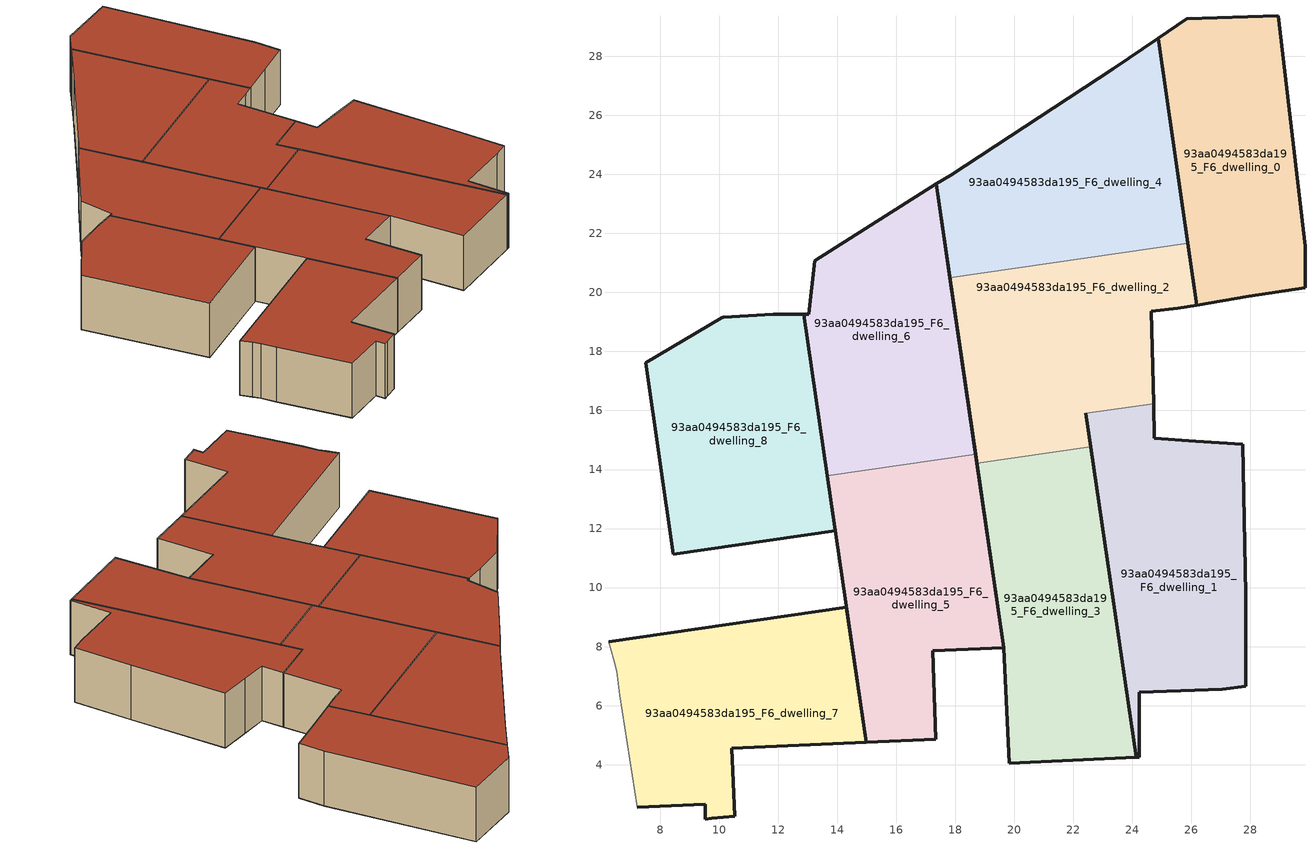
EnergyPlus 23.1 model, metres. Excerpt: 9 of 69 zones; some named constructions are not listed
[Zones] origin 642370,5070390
93aa0494583da195_F6_dwelling_0
 floor to 93aa0494583da195_F5_dwelling_0 (EU_floor_Construction): 29.85,20.16 29.85,21.56 28.95,29.37 25.85,29.27 24.87,28.61 26.19,19.57 27.95,19.86 z18
 wall outside (EU_wall_Construction): 29.85,21.56 29.85,20.16 27.95,19.86 26.19,19.57 24.87,28.61 25.85,29.27 28.95,29.37 29.85,21.56 z18:21
 roof outside (EU_roof_Construction): 28.95,29.37 29.85,21.56 29.85,20.16 27.95,19.86 26.19,19.57 24.87,28.61 25.85,29.27 z21
93aa0494583da195_F6_dwelling_1
 floor to 93aa0494583da195_F5_dwelling_1 (EU_floor_Construction): 27.84,6.65 27.85,9.75 27.75,14.86 26.15,14.96 24.74,15.06 24.72,16.23 22.43,15.9 24.12,4.25 24.24,4.25 24.24,6.45 27.04,6.55 z18
 wall outside (EU_wall_Construction): 24.72,16.23 24.74,15.06 26.15,14.96 27.75,14.86 27.85,9.75 27.84,6.65 27.04,6.55 24.24,6.45 24.24,4.25 24.12,4.25 22.43,15.9 z18:21
 wall to 93aa0494583da195_F6_dwelling_2 (EU_wall_Construction): 22.43,15.9 24.72,16.23 z18:21
 roof outside (EU_roof_Construction): 27.75,14.86 27.85,9.75 27.84,6.65 27.04,6.55 24.24,6.45 24.24,4.25 24.12,4.25 22.43,15.9 24.72,16.23 24.74,15.06 26.15,14.96 z21
93aa0494583da195_F6_dwelling_2
 floor to 93aa0494583da195_F5_dwelling_2 (EU_floor_Construction): 24.72,16.23 24.65,19.36 25.55,19.46 26.19,19.57 25.88,21.67 17.82,20.49 18.74,14.21 22.59,14.78 22.43,15.9 z18
 wall outside (EU_wall_Construction): 22.43,15.9 22.59,14.78 / 18.74,14.21 17.82,20.49 / 25.88,21.67 26.19,19.57 25.55,19.46 24.65,19.36 24.72,16.23 z18:21
 wall to 93aa0494583da195_F6_dwelling_3 (EU_wall_Construction): 22.59,14.78 18.74,14.21 z18:21
 wall to 93aa0494583da195_F6_dwelling_4 (EU_wall_Construction): 17.82,20.49 25.88,21.67 z18:21
 roof outside (EU_roof_Construction): 25.88,21.67 26.19,19.57 25.55,19.46 24.65,19.36 24.72,16.23 22.43,15.9 22.59,14.78 18.74,14.21 17.82,20.49 z21
93aa0494583da195_F6_dwelling_3
 floor to 93aa0494583da195_F5_dwelling_3 (EU_floor_Construction): 24.12,4.25 22.59,14.78 18.74,14.21 19.65,7.96 17.24,7.86 17.24,7.85 19.64,7.96 19.84,4.05 z18
 wall outside (EU_wall_Construction): 22.59,14.78 24.12,4.25 19.84,4.05 19.64,7.96 17.24,7.85 17.24,7.86 19.65,7.96 18.74,14.21 z18:21
 roof outside (EU_roof_Construction): 22.59,14.78 24.12,4.25 19.84,4.05 19.64,7.96 17.24,7.85 17.24,7.86 19.65,7.96 18.74,14.21 z21
93aa0494583da195_F6_dwelling_4
 floor to 93aa0494583da195_F5_dwelling_4 (EU_floor_Construction): 25.88,21.67 24.87,28.61 23.35,27.57 17.84,23.97 17.36,23.68 17.82,20.49 z18
 wall outside (EU_wall_Construction): 17.82,20.49 17.36,23.68 17.84,23.97 23.35,27.57 24.87,28.61 25.88,21.67 z18:21
 roof outside (EU_roof_Construction): 24.87,28.61 25.88,21.67 17.82,20.49 17.36,23.68 17.84,23.97 23.35,27.57 z21
93aa0494583da195_F6_dwelling_5
 floor to 93aa0494583da195_F5_dwelling_5 (EU_floor_Construction): 17.34,4.85 17.24,7.85 19.65,7.96 18.69,14.52 13.66,13.78 14.98,4.75 z18
 wall outside (EU_wall_Construction): 18.69,14.52 19.65,7.96 17.24,7.85 17.34,4.85 14.98,4.75 13.66,13.78 z18:21
 wall to 93aa0494583da195_F6_dwelling_6 (EU_wall_Construction): 13.66,13.78 18.69,14.52 z18:21
 roof outside (EU_roof_Construction): 18.69,14.52 19.65,7.96 17.24,7.85 17.34,4.85 14.98,4.75 13.66,13.78 z21
93aa0494583da195_F6_dwelling_6
 floor to 93aa0494583da195_F5_dwelling_6 (EU_floor_Construction): 18.69,14.52 17.36,23.68 16.84,23.37 13.24,21.07 13.04,19.27 12.86,19.27 13.66,13.78 z18
 wall outside (EU_wall_Construction): 13.66,13.78 12.86,19.27 13.04,19.27 13.24,21.07 16.84,23.37 17.36,23.68 18.69,14.52 z18:21
 roof outside (EU_roof_Construction): 17.36,23.68 18.69,14.52 13.66,13.78 12.86,19.27 13.04,19.27 13.24,21.07 16.84,23.37 z21
93aa0494583da195_F6_dwelling_7
 floor to 93aa0494583da195_F5_dwelling_7 (EU_floor_Construction): 14.98,4.75 14.31,9.33 6.25,8.16 6.43,7.56 6.53,7.16 6.63,6.36 7.23,2.56 9.53,2.66 9.53,2.16 9.76,2.18 10.53,2.25 10.43,4.56 z18
 wall outside (EU_wall_Construction): 6.25,8.16 14.31,9.33 14.98,4.75 10.43,4.56 10.53,2.25 9.76,2.18 9.53,2.16 9.53,2.66 7.23,2.56 z18:21
 wall adiabatic (EU_wall_Construction): 7.23,2.56 6.63,6.36 6.53,7.16 6.43,7.56 6.25,8.16 z18:21
 roof outside (EU_roof_Construction): 14.31,9.33 14.98,4.75 10.43,4.56 10.53,2.25 9.76,2.18 9.53,2.16 9.53,2.66 7.23,2.56 6.63,6.36 6.53,7.16 6.43,7.56 6.25,8.16 z21
93aa0494583da195_F6_dwelling_8
 floor to 93aa0494583da195_F5_dwelling_8 (EU_floor_Construction): 13.93,11.93 12.86,19.27 11.84,19.27 10.14,19.17 10.08,19.14 7.51,17.61 8.45,11.13 z18
 wall outside (EU_wall_Construction): 13.93,11.93 8.45,11.13 7.51,17.61 10.08,19.14 10.14,19.17 11.84,19.27 12.86,19.27 13.93,11.93 z18:21
 roof outside (EU_roof_Construction): 12.86,19.27 13.93,11.93 8.45,11.13 7.51,17.61 10.08,19.14 10.14,19.17 11.84,19.27 z21
[SCHEDULE:FILE] Column Number=1; Rows to Skip at Top=0; Number of Hours of Data=8760; Column Separator=Comma; Interpolate to Timestep=No; Minutes per Item=60; Adjust Schedule for Daylight Savings=Yes
Name | File
EU_Step8_GainSchedule_93aa0494583da195_F2_dwelling_7_f000 | ../../schedules/93aa0494583da195/93aa0494583da195_F2_dwelling_7_f000_gain.csv
EU_Step8_GainSchedule_93aa0494583da195_F2_dwelling_8_f000 | ../../schedules/93aa0494583da195/93aa0494583da195_F2_dwelling_8_f000_gain.csv
EU_Step8_GainSchedule_93aa0494583da195_F2_dwelling_9_f000 | ../../schedules/93aa0494583da195/93aa0494583da195_F2_dwelling_9_f000_gain.csv
EU_Step8_GainSchedule_93aa0494583da195_F3_dwelling_0_f000 | ../../schedules/93aa0494583da195/93aa0494583da195_F3_dwelling_0_f000_gain.csv
EU_Step8_GainSchedule_93aa0494583da195_F3_dwelling_1_f000 | ../../schedules/93aa0494583da195/93aa0494583da195_F3_dwelling_1_f000_gain.csv
EU_Step8_GainSchedule_93aa0494583da195_F3_dwelling_2_f000 | ../../schedules/93aa0494583da195/93aa0494583da195_F3_dwelling_2_f000_gain.csv
EU_Step8_GainSchedule_93aa0494583da195_F3_dwelling_3_f000 | ../../schedules/93aa0494583da195/93aa0494583da195_F3_dwelling_3_f000_gain.csv
EU_Step8_GainSchedule_93aa0494583da195_F3_dwelling_4_f000 | ../../schedules/93aa0494583da195/93aa0494583da195_F3_dwelling_4_f000_gain.csv
EU_Step8_GainSchedule_93aa0494583da195_F3_dwelling_5_f000 | ../../schedules/93aa0494583da195/93aa0494583da195_F3_dwelling_5_f000_gain.csv
EU_Step8_GainSchedule_93aa0494583da195_F3_dwelling_6_f000 | ../../schedules/93aa0494583da195/93aa0494583da195_F3_dwelling_6_f000_gain.csv
EU_Step8_GainSchedule_93aa0494583da195_F3_dwelling_7_f000 | ../../schedules/93aa0494583da195/93aa0494583da195_F3_dwelling_7_f000_gain.csv
EU_Step8_GainSchedule_93aa0494583da195_F3_dwelling_8_f000 | ../../schedules/93aa0494583da195/93aa0494583da195_F3_dwelling_8_f000_gain.csv
EU_Step8_GainSchedule_93aa0494583da195_F3_dwelling_9_f000 | ../../schedules/93aa0494583da195/93aa0494583da195_F3_dwelling_9_f000_gain.csv
